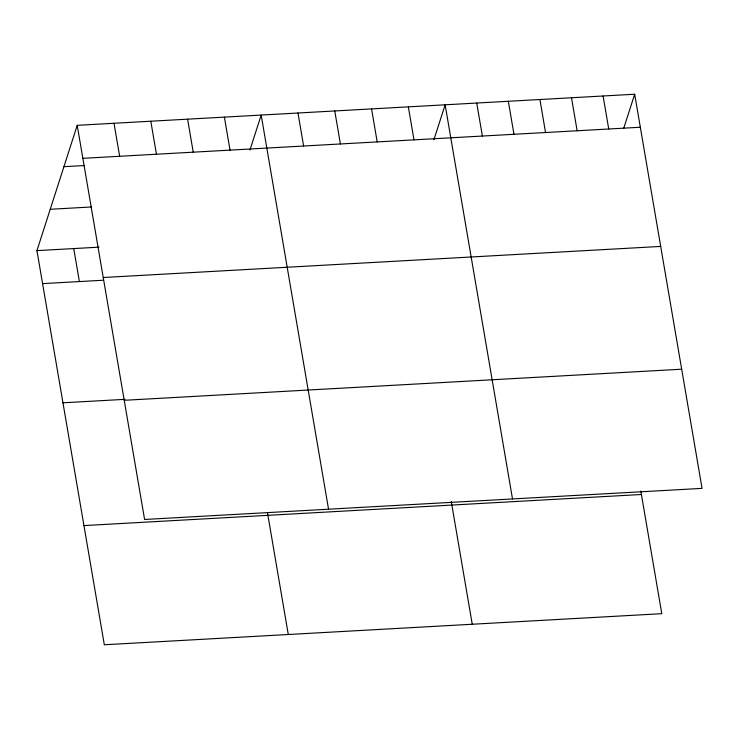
<?xml version="1.0" encoding="UTF-8"?>
<svg xmlns="http://www.w3.org/2000/svg" width="739" height="739" viewBox="0 0 739 739"><rect width="100%" height="100%" fill="white"/><g stroke="black" fill="none" stroke-linecap="round" stroke-linejoin="round"><path stroke-width="1.11" d="M640.824 491.084L661.784 613.675L104.319 644.768L36.95 250.623L77.216 125.325L634.681 94.232L702.05 488.377L144.595 519.471L77.216 125.325M249.939 150.054L261.181 115.072L328.55 509.217M433.895 139.791L445.146 104.809L512.515 498.954M623.771 128.161L634.681 94.232M82.86 158.331L640.316 127.237M63.933 166.672L84.625 165.518M50.243 209.276L91.627 206.966M36.95 250.623L99.035 247.159M103.229 277.513L660.694 246.42M42.594 283.619L103.525 280.22M62.963 402.801L125.048 399.337M124.217 400.298L681.681 369.204M83.95 525.586L641.406 494.493M603.089 95.996L608.733 129.002M571.496 97.76L577.141 130.766M539.913 99.525L545.548 132.521M508.321 101.28L513.965 134.286M476.729 103.044L482.373 136.05M408.353 106.859L413.988 139.865M451.289 501.652L472.249 624.243M371.56 108.91L377.195 141.916M334.767 110.961L340.402 143.966M297.974 113.012L303.618 146.017M224.388 117.122L230.032 150.128M267.527 513.051L288.284 634.505M187.595 119.173L193.239 152.179M150.802 121.224L156.446 154.229M114.009 123.274L119.653 156.28M73.743 248.563L79.387 281.568"/></g></svg>
